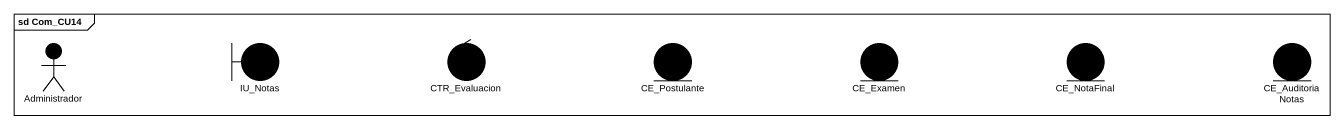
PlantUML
@startuml
mainframe sd Com_CU14
actor Administrador #000000
boundary IU_Notas #000000
control CTR_Evaluacion #000000
entity CE_Postulante #000000
entity CE_Examen #000000
entity CE_NotaFinal #000000
entity CE_AuditoriaNotas #000000
@enduml
